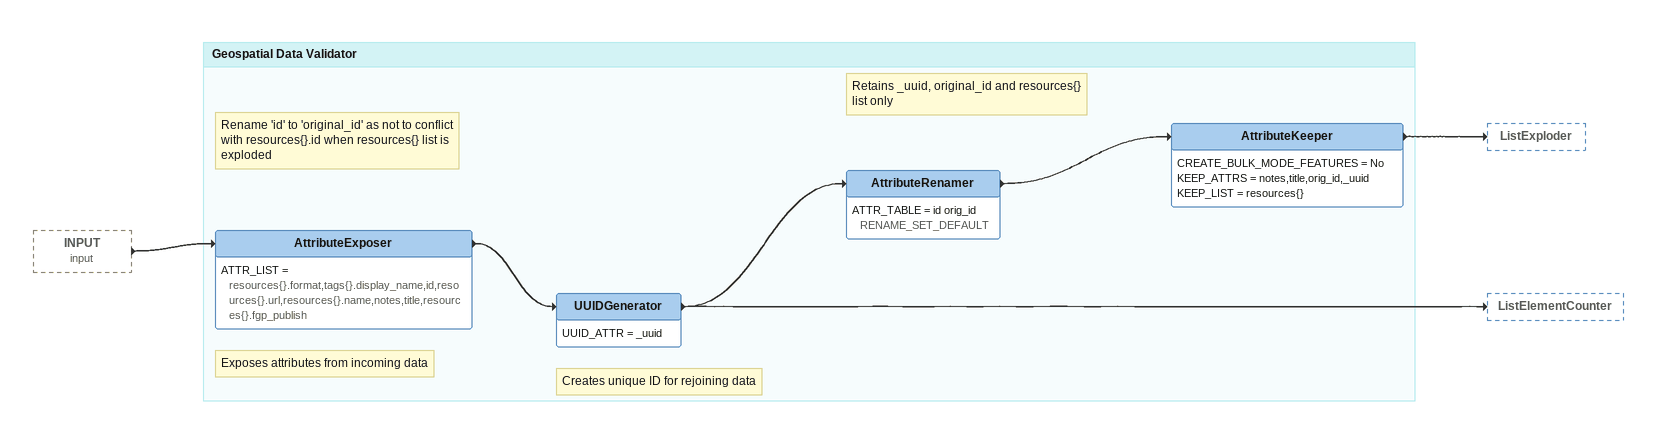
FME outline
INPUT (input) [outside]
    -> AttributeExposer

Bookmark: Geospatial Data Validator
Note: Exposes attributes from incoming data
AttributeExposer
    ATTR_LIST = resources{}.format,tags{}.display_name,id,resources{}.url,resources{}.name,notes,title,resources{}.fgp_publish
    -> UUIDGenerator
Note: Creates unique ID for rejoining data
UUIDGenerator
    UUID_ATTR = _uuid
    -> AttributeRenamer
    -> ListElementCounter
Note: Rename 'id' to 'original_id' as not to conflict with resources{}.id when resources{} list is exploded
AttributeRenamer
    ATTR_TABLE = id orig_id RENAME_SET_DEFAULT
    -> AttributeKeeper
Note: Retains _uuid, original_id and resources{} list only
AttributeKeeper
    CREATE_BULK_MODE_FEATURES = No
    KEEP_ATTRS = notes,title,orig_id,_uuid
    KEEP_LIST = resources{}
    -> ListExploder
